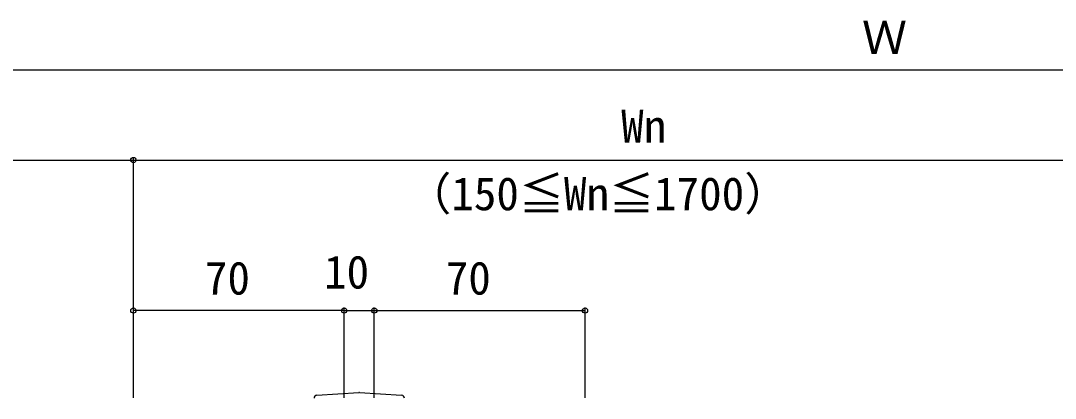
# Model space of a CAD drawing. Units: millimetres, scale not verified. Extents: x -875 to 875, y -1300 to 1294.
# Drawn here: x 59.6 to 403.2, y -294.2 to -168.7 of the extents above; entities that cross this region are included whole.
import ezdxf
from ezdxf.enums import TextEntityAlignment as Align

# ---------------------------------------------------------------- set-up
doc = ezdxf.new("R2010")
doc.units = ezdxf.units.MM
doc.header["$LTSCALE"] = 8
doc.layers.add('0-5_YKK_13', color=4, linetype='Continuous')
doc.layers.add('0-7_YKK_D', color=6, linetype='Continuous')
doc.styles.add('ＭＳ ゴシック', font='')
doc.styles.get('ＭＳ ゴシック').set_extended_font_data('MS Gothic')

msp = doc.modelspace()

# ---------------------------------------------------------------- linework, layer by layer
at = {"layer": '0-5_YKK_13'}
for p, q in [((157.933, -293.175), (171.9, -292.242)), ((172.1, -292.242), (186.067, -293.175))]:
    msp.add_line(p, q, dxfattribs=at)
for centre, radius, start, end in [((158, -294.173), 1, 93.92097, 179.90086), ((172, -293.736), 1.497, 86.17879, 93.82121), ((186, -294.173), 1, 0.09914, 86.07903)]:
    msp.add_arc(centre, radius, start, end, dxfattribs=at)
for centre, major_axis, start_param, end_param in [((158, -293.673), (1, 0.045), 1.6150626, 1.6169307), ((186, -293.673), (1, -0.045), 1.524662, 1.52653)]:
    msp.add_ellipse(centre, major_axis=major_axis, ratio=0.500748, start_param=start_param, end_param=end_param, dxfattribs=at)
at = {"layer": '0-7_YKK_D'}
for p, q in [((-139, -185.001), (838.228, -185.001)), ((-153, -215.001), (97, -215.001)), ((97, -294.001), (97, -214.001)), ((97, -294.001), (97, -214.001)), ((97, -215.001), (447, -215.001)), ((97, -294.001), (97, -264.001)), ((167, -294.001), (167, -264.001)), ((167, -294.001), (167, -264.001)), ((177, -294.001), (177, -264.001)), ((177, -294.001), (177, -264.001)), ((247, -294.001), (247, -264.001)), ((167, -265.001), (97, -265.001)), ((167, -265.001), (177, -265.001)), ((177, -265.001), (247, -265.001))]:
    msp.add_line(p, q, dxfattribs=at)
for centre in [(97, -215.001), (97, -215.001), (97, -265.001), (167, -265.001), (167, -265.001), (177, -265.001), (177, -265.001), (247, -265.001)]:
    msp.add_circle(centre, 0.875, dxfattribs=at)

# ---------------------------------------------------------------- texts
at = {"layer": '0-7_YKK_D', "style": 'ＭＳ ゴシック'}
for s, p in [('Ｗ', (338.961, -183.001)), ('Wn', (259.003, -212.501)), ('（150≦Wn≦1700）', (187.582, -234.973)), ('10', (160.324, -261.001)), ('70', (120.75, -263.001)), ('70', (200.75, -263.001))]:
    msp.add_text(s, height=11, dxfattribs=at).set_placement(p, align=Align.BOTTOM_LEFT)

doc.saveas('drawing.dxf')
